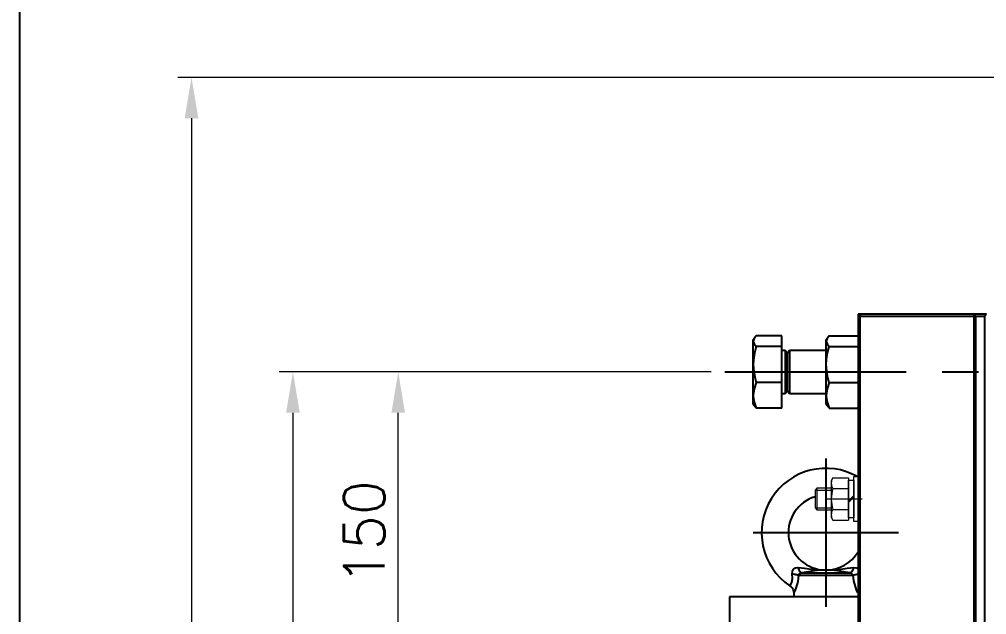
# Model space of a CAD drawing. Extents: x 4154 to 4364, y 2392 to 2546.
# Drawn here: x 4154.28 to 4189.86, y 2457.59 to 2479.51 of the extents above; entities that cross this region are included whole.
import ezdxf

# ---------------------------------------------------------------- set-up
doc = ezdxf.new("R2010")
doc.units = 0
doc.header["$LTSCALE"] = 1.5
doc.header["$MEASUREMENT"] = 0
doc.header["$PDSIZE"] = -1
doc.linetypes.add('CENTER', pattern=[10.16, 6.35, -1.27, 1.27, -1.27])
doc.layers.get('0').update_dxf_attribs({"color": 2})
for name, color, linetype in [('1', 7, 'Continuous'), ('D', 2, 'Continuous'), ('SL', 7, 'Continuous')]:
    doc.layers.add(name, color=color, linetype=linetype)
doc.styles.add('KWHS', font='ROMANS', dxfattribs={"bigfont": 'GHS'})
doc.styles.get("Standard").update_dxf_attribs({"font": 'romans.shx', "width": 0.9})
doc.dimstyles.get("Standard").update_dxf_attribs({"dimtxt": 0.18, "dimasz": 0.18, "dimexe": 0.18, "dimexo": 0.0625, "dimgap": 0.09, "dimtad": 0, "dimtih": 1, "dimtoh": 1, "dimdec": 4, "dimzin": 0, "dimdsep": 46, "dimtxsty": 'Standard', "dimcen": 0.09, "dimadec": 0, "dimazin": 0, "dimtfac": 1, "dimtdec": 4, "dimtofl": 0, "dimtmove": 0, "dimatfit": 0, "dimfxl": 1, "dimtolj": 1, "dimtzin": 0, "dimarcsym": 0})

# ---------------------------------------------------------------- blocks, each defined once
blk = doc.blocks.new('*D62')
at = {"layer": '1', "color": 1, "linetype": 'Continuous', "lineweight": 0}
for p, q in [((4179.73, 2466.529), (4167.719, 2466.529)), ((4168.219, 2456.202), (4168.219, 2465.029)), ((4170.84, 2454.702), (4167.719, 2454.702))]:
    blk.add_line(p, q, dxfattribs=at)
at = {"layer": '1', "color": 1, "linetype": 'Continuous'}
for points in [[(4167.969, 2465.029), (4168.469, 2465.029), (4168.219, 2466.529)], [(4167.969, 2456.202), (4168.469, 2456.202), (4168.219, 2454.702)]]:
    blk.add_solid(points, dxfattribs=at)
at = {"layer": 'Defpoints', "color": 0, "linetype": 'Continuous'}
for p in [(4168.219, 2466.529), (4180.23, 2466.529), (4171.34, 2454.702)]:
    blk.add_point(p, dxfattribs=at)
at = {"layer": '1', "color": 1, "linetype": 'Continuous', "insert": (4166.969, 2460.616), "char_height": 1.5, "attachment_point": 5, "rotation": 90, "style": 'KWHS'}
blk.add_mtext('\\A1;150', dxfattribs=at)
blk = doc.blocks.new('*D63')
at = {"layer": '1', "color": 1, "linetype": 'Continuous', "lineweight": 0}
for p, q in [((4179.73, 2466.529), (4163.846, 2466.529)), ((4164.346, 2465.029), (4164.346, 2412.051)), ((4175.171, 2410.551), (4163.846, 2410.551))]:
    blk.add_line(p, q, dxfattribs=at)
at = {"layer": '1', "color": 1, "linetype": 'Continuous'}
for points in [[(4164.096, 2465.029), (4164.596, 2465.029), (4164.346, 2466.529)], [(4164.096, 2412.051), (4164.596, 2412.051), (4164.346, 2410.551)]]:
    blk.add_solid(points, dxfattribs=at)
at = {"layer": 'Defpoints', "color": 0, "linetype": 'Continuous'}
for p in [(4180.23, 2466.529), (4164.346, 2410.551), (4175.671, 2410.551)]:
    blk.add_point(p, dxfattribs=at)
at = {"layer": '1', "color": 1, "linetype": 'Continuous', "insert": (4163.096, 2438.54), "char_height": 1.5, "attachment_point": 5, "rotation": 90, "style": 'KWHS'}
blk.add_mtext('\\A1;710', dxfattribs=at)
blk = doc.blocks.new('*D64')
at = {"layer": '1', "color": 1, "linetype": 'Continuous', "lineweight": 0}
for p, q in [((4198.823, 2477.369), (4160.116, 2477.369)), ((4160.616, 2475.869), (4160.616, 2412.051)), ((4175.171, 2410.551), (4160.116, 2410.551))]:
    blk.add_line(p, q, dxfattribs=at)
at = {"layer": '1', "color": 1, "linetype": 'Continuous'}
for points in [[(4160.366, 2475.869), (4160.866, 2475.869), (4160.616, 2477.369)], [(4160.366, 2412.051), (4160.866, 2412.051), (4160.616, 2410.551)]]:
    blk.add_solid(points, dxfattribs=at)
at = {"layer": 'Defpoints', "color": 0, "linetype": 'Continuous'}
for p in [(4199.323, 2477.369), (4160.616, 2410.551), (4175.671, 2410.551)]:
    blk.add_point(p, dxfattribs=at)
at = {"layer": '1', "color": 1, "linetype": 'Continuous', "insert": (4159.366, 2443.96), "char_height": 1.5, "attachment_point": 5, "rotation": 90, "style": 'KWHS'}
blk.add_mtext('\\A1;847.5', dxfattribs=at)

msp = doc.modelspace()

# ---------------------------------------------------------------- linework, layer by layer
at = {"color": 7, "linetype": 'Continuous'}
for p, q in [((4185.21074, 2468.65732), (4185.1319, 2468.65732)), ((4185.17132, 2468.6179), (4185.1319, 2468.65732)), ((4185.1319, 2468.65732), (4185.1319, 2468.57848)), ((4185.1319, 2468.57848), (4185.21074, 2468.65732)), ((4185.1319, 2468.57848), (4185.1319, 2451.81106)), ((4185.1319, 2468.57848), (4185.21074, 2468.57848)), ((4189.38933, 2468.65732), (4185.21074, 2468.65732)), ((4185.21074, 2468.65732), (4185.21074, 2468.57848)), ((4185.21074, 2468.57848), (4189.38933, 2468.57848)), ((4185.21074, 2451.81106), (4185.21074, 2468.57848)), ((4189.86238, 2468.65732), (4189.38933, 2468.65732)), ((4189.38933, 2468.65732), (4189.46817, 2468.57848)), ((4189.38933, 2468.65732), (4189.38933, 2468.57848)), ((4189.38933, 2468.57848), (4189.38933, 2451.81106)), ((4189.38933, 2468.57848), (4189.46817, 2468.57848)), ((4189.38933, 2468.57848), (4189.38933, 2450.78641)), ((4189.46817, 2451.81106), (4189.46817, 2468.57848)), ((4189.46817, 2468.57848), (4189.78354, 2468.57848)), ((4189.78354, 2468.57848), (4189.86238, 2468.65732)), ((4189.78354, 2468.57848), (4189.78354, 2451.81106)), ((4189.78354, 2468.57848), (4189.78354, 2450.78641)), ((4181.30609, 2467.76238), (4181.27656, 2467.71122)), ((4181.30555, 2467.76144), (4181.27656, 2467.66226)), ((4181.38218, 2467.85669), (4181.30555, 2467.76144)), ((4182.33303, 2467.85669), (4181.38218, 2467.85669)), ((4182.33303, 2467.46784), (4182.33303, 2467.85669)), ((4183.99458, 2467.76238), (4183.96505, 2467.71122)), ((4183.99404, 2467.76144), (4183.96505, 2467.66226)), ((4184.07067, 2467.85669), (4183.99404, 2467.76144)), ((4184.07067, 2467.85669), (4185.12088, 2467.85669)), ((4185.12088, 2467.85669), (4185.1319, 2467.843)), ((4181.27656, 2467.66226), (4181.27656, 2467.71122)), ((4181.27656, 2466.80379), (4181.27656, 2467.66226)), ((4181.27656, 2467.66226), (4181.27713, 2467.64843)), ((4181.27713, 2467.64843), (4181.30854, 2467.55799)), ((4181.30854, 2467.55799), (4181.38218, 2467.46784)), ((4181.38218, 2467.46784), (4181.31989, 2467.22001)), ((4182.33303, 2467.46784), (4181.38218, 2467.46784)), ((4182.33303, 2466.13975), (4182.33303, 2467.46784)), ((4183.96505, 2467.66226), (4183.96505, 2467.71122)), ((4183.96505, 2466.80379), (4183.96505, 2467.66226)), ((4183.96505, 2467.66226), (4183.96562, 2467.64843)), ((4183.96562, 2467.64843), (4183.99703, 2467.55799)), ((4183.99703, 2467.55799), (4184.07067, 2467.46784)), ((4184.00985, 2467.22723), (4184.07067, 2467.46784)), ((4184.07067, 2467.46784), (4185.12088, 2467.46784)), ((4185.1319, 2467.48132), (4185.12088, 2467.46784)), ((4185.1319, 2467.42425), (4185.12088, 2467.46784)), ((4181.31989, 2467.22001), (4181.28323, 2466.96498)), ((4182.45428, 2467.31702), (4182.33303, 2467.31702)), ((4182.45428, 2467.31702), (4182.45428, 2465.76183)), ((4182.53013, 2467.20869), (4182.45428, 2467.31702)), ((4182.60599, 2467.31702), (4182.53013, 2467.20869)), ((4182.53013, 2467.20869), (4182.53013, 2465.86719)), ((4182.60599, 2467.31702), (4182.60599, 2465.76183)), ((4183.96505, 2467.31702), (4182.60599, 2467.31702)), ((4183.97342, 2466.98451), (4184.00985, 2467.22723)), ((4181.28323, 2466.96498), (4181.27656, 2466.80379)), ((4181.27656, 2465.67013), (4181.27656, 2466.80379)), ((4181.27656, 2466.80379), (4181.29381, 2466.54362)), ((4183.96505, 2466.80379), (4183.97342, 2466.98451)), ((4183.96505, 2465.67013), (4183.96505, 2466.80379)), ((4183.98115, 2466.55249), (4183.96505, 2466.80379)), ((4181.29381, 2466.54362), (4181.34318, 2466.28345)), ((4184.02589, 2466.30755), (4183.98115, 2466.55249)), ((4184.07067, 2466.13975), (4184.02589, 2466.30755)), ((4181.38218, 2466.13975), (4181.30555, 2465.90967)), ((4181.34318, 2466.28345), (4181.38218, 2466.13975)), ((4182.33303, 2466.13975), (4181.38218, 2466.13975)), ((4182.33303, 2465.20052), (4182.33303, 2466.13975)), ((4184.07067, 2466.13975), (4183.99404, 2465.90967)), ((4184.07067, 2466.13975), (4185.12088, 2466.13975)), ((4185.12088, 2466.13975), (4185.1319, 2466.18103)), ((4185.12088, 2466.13975), (4185.1319, 2466.10667)), ((4181.30555, 2465.90967), (4181.27656, 2465.67013)), ((4181.27656, 2465.34598), (4181.27656, 2465.67013)), ((4181.27656, 2465.67013), (4181.27713, 2465.63673)), ((4181.27713, 2465.63673), (4181.30854, 2465.41828)), ((4182.33303, 2465.74019), (4182.45428, 2465.74019)), ((4182.45428, 2465.74019), (4182.53013, 2465.84852)), ((4182.45428, 2465.76183), (4182.45428, 2465.74019)), ((4182.53013, 2465.86719), (4182.53013, 2465.84852)), ((4182.53013, 2465.84852), (4182.60599, 2465.74019)), ((4182.60599, 2465.76183), (4182.60599, 2465.74019)), ((4182.60599, 2465.74019), (4183.96505, 2465.74019)), ((4183.99404, 2465.90967), (4183.96505, 2465.67013)), ((4183.96505, 2465.34598), (4183.96505, 2465.67013)), ((4183.96505, 2465.67013), (4183.96562, 2465.63673)), ((4183.96562, 2465.63673), (4183.99703, 2465.41828)), ((4181.27656, 2465.34598), (4181.30609, 2465.29483)), ((4181.38218, 2465.20052), (4181.30624, 2465.29491)), ((4181.30854, 2465.41828), (4181.38218, 2465.20052)), ((4183.96505, 2465.34598), (4183.99458, 2465.29483)), ((4184.07067, 2465.20052), (4183.99473, 2465.29491)), ((4183.99703, 2465.41828), (4184.07067, 2465.20052)), ((4185.1319, 2465.23309), (4185.12088, 2465.20052)), ((4182.33303, 2465.20052), (4181.38218, 2465.20052)), ((4184.07067, 2465.20052), (4185.12088, 2465.20052)), ((4185.12088, 2465.20052), (4185.1319, 2465.21421)), ((4182.716, 2459.1741), (4182.71992, 2459.19195)), ((4182.71992, 2459.19195), (4182.74275, 2459.24603)), ((4182.74275, 2459.24603), (4182.7589, 2459.26828)), ((4182.7589, 2459.26828), (4182.80409, 2459.30523)), ((4182.80409, 2459.30523), (4182.82845, 2459.31623)), ((4182.82845, 2459.31623), (4182.90624, 2459.32758)), ((4182.90624, 2459.32758), (4182.92561, 2459.32642)), ((4182.92561, 2459.32642), (4183.16633, 2459.30013)), ((4182.92561, 2459.32642), (4182.93969, 2459.28638)), ((4182.93969, 2459.28638), (4182.95533, 2459.24948)), ((4182.95533, 2459.24948), (4182.9722, 2459.21648)), ((4182.9722, 2459.21648), (4182.98996, 2459.18805)), ((4182.98996, 2459.18805), (4183.00825, 2459.16479)), ((4183.16633, 2459.30013), (4183.40203, 2459.27156)), ((4183.52608, 2459.20746), (4183.30683, 2459.17502)), ((4183.40203, 2459.27156), (4183.94748, 2459.23578)), ((4183.74259, 2459.22868), (4183.52608, 2459.20746)), ((4183.94814, 2459.23578), (4183.74259, 2459.22868)), ((4183.94748, 2459.23578), (4183.94928, 2459.23578)), ((4183.94928, 2459.23578), (4183.94814, 2459.23578)), ((4183.95042, 2459.23578), (4183.94928, 2459.23578)), ((4183.94928, 2459.23578), (4183.95108, 2459.23578)), ((4184.15705, 2459.22861), (4183.95042, 2459.23578)), ((4183.95108, 2459.23578), (4184.49653, 2459.27156)), ((4184.37247, 2459.20746), (4184.15705, 2459.22861)), ((4184.59733, 2459.17408), (4184.37247, 2459.20746)), ((4184.49653, 2459.27156), (4184.73105, 2459.29998)), ((4184.73105, 2459.29998), (4184.97295, 2459.32642)), ((4184.8903, 2459.16479), (4184.90859, 2459.18805)), ((4184.90859, 2459.18805), (4184.92636, 2459.21648)), ((4184.92636, 2459.21648), (4184.94323, 2459.24948)), ((4184.94323, 2459.24948), (4184.95887, 2459.28638)), ((4184.95887, 2459.28638), (4184.97295, 2459.32642)), ((4184.97295, 2459.32642), (4185.04714, 2459.32281)), ((4185.04714, 2459.32281), (4185.07508, 2459.31436)), ((4185.07508, 2459.31436), (4185.12444, 2459.2839)), ((4185.12444, 2459.2839), (4185.1319, 2459.27604)), ((4182.69259, 2458.79043), (4182.72022, 2458.92352)), ((4182.71477, 2459.0953), (4182.716, 2459.1741)), ((4182.71477, 2459.0953), (4182.74986, 2459.09125)), ((4182.72022, 2458.92352), (4182.71477, 2459.0953)), ((4182.74986, 2459.09125), (4182.78405, 2459.08671)), ((4182.78405, 2459.08671), (4182.81691, 2459.08173)), ((4182.81691, 2459.08173), (4182.84802, 2459.07637)), ((4182.84802, 2459.07637), (4182.87696, 2459.07071)), ((4182.87696, 2459.07071), (4182.90338, 2459.06482)), ((4182.90338, 2459.06482), (4182.92694, 2459.05878)), ((4182.94733, 2459.05265), (4182.914, 2458.81023)), ((4182.92694, 2459.05878), (4182.94733, 2459.05265)), ((4182.96415, 2459.07969), (4182.94733, 2459.05265)), ((4182.94733, 2459.05265), (4184.95123, 2459.05265)), ((4182.99052, 2459.10294), (4182.96415, 2459.07969)), ((4183.02365, 2459.12054), (4182.99052, 2459.10294)), ((4183.00825, 2459.16479), (4183.0267, 2459.14715)), ((4183.06254, 2459.1301), (4183.02365, 2459.12054)), ((4183.0267, 2459.14715), (4183.04492, 2459.13551)), ((4183.04492, 2459.13551), (4183.06254, 2459.1301)), ((4183.30683, 2459.17502), (4183.06254, 2459.1301)), ((4183.06254, 2459.1301), (4184.83602, 2459.1301)), ((4184.83602, 2459.1301), (4184.59733, 2459.17408)), ((4184.83602, 2459.1301), (4184.85364, 2459.13551)), ((4184.87704, 2459.1197), (4184.83602, 2459.1301)), ((4184.85364, 2459.13551), (4184.87186, 2459.14715)), ((4184.87186, 2459.14715), (4184.8903, 2459.16479)), ((4184.90961, 2459.10184), (4184.87704, 2459.1197)), ((4184.93516, 2459.07882), (4184.90961, 2459.10184)), ((4184.95123, 2459.05265), (4184.93516, 2459.07882)), ((4184.95123, 2459.05265), (4184.97162, 2459.05878)), ((4184.97885, 2458.83886), (4184.95123, 2459.05265)), ((4184.97162, 2459.05878), (4184.99517, 2459.06482)), ((4185.03318, 2458.62902), (4184.97885, 2458.83886)), ((4184.99517, 2459.06482), (4185.02159, 2459.07071)), ((4185.02159, 2459.07071), (4185.05054, 2459.07637)), ((4185.05054, 2459.07637), (4185.08164, 2459.08173)), ((4185.08164, 2459.08173), (4185.1145, 2459.08671)), ((4185.1145, 2459.08671), (4185.1319, 2459.08909)), ((4182.62631, 2458.65195), (4182.65, 2458.63751)), ((4182.63117, 2458.65992), (4182.63135, 2458.66022)), ((4182.63135, 2458.66022), (4182.65691, 2458.70574)), ((4182.65, 2458.63751), (4182.7071, 2458.5771)), ((4182.65691, 2458.70574), (4182.69259, 2458.79043)), ((4182.7071, 2458.5771), (4182.7426, 2458.51355)), ((4182.7426, 2458.51355), (4182.76123, 2458.45123)), ((4182.80624, 2458.47598), (4182.7717, 2458.40257)), ((4182.85875, 2458.60941), (4182.80624, 2458.47598)), ((4182.914, 2458.81023), (4182.85875, 2458.60941)), ((4185.09155, 2458.47772), (4185.03318, 2458.62902)), ((4185.12733, 2458.40161), (4185.09155, 2458.47772)), ((4185.1319, 2458.25026), (4180.40142, 2458.25026)), ((4180.40142, 2458.25026), (4180.40142, 2457.13399)), ((4182.76123, 2458.45123), (4182.76618, 2458.39917)), ((4182.76666, 2458.39955), (4182.76666, 2458.25026)), ((4182.7717, 2458.40257), (4182.7702, 2458.39955)), ((4185.12942, 2458.39744), (4185.12733, 2458.40161)), ((4185.12836, 2458.39955), (4185.12942, 2458.39744))]:
    msp.add_line(p, q, dxfattribs=at)
at = {"color": 7, "linetype": 'Continuous', "lineweight": 15}
for p, q in [((4184.20628, 2462.62514), (4184.14638, 2462.52145)), ((4184.14638, 2462.52145), (4184.14638, 2461.18115)), ((4184.20628, 2462.62514), (4184.77711, 2462.62514)), ((4184.77711, 2462.62514), (4184.77711, 2461.07746)), ((4184.77711, 2461.1575), (4184.77711, 2462.54511)), ((4184.77711, 2462.54511), (4184.97422, 2462.54511)), ((4184.97422, 2461.02347), (4184.97422, 2462.67914)), ((4184.97422, 2462.67914), (4185.1319, 2462.67914)), ((4184.97422, 2462.54511), (4184.97422, 2461.1575)), ((4185.1319, 2462.67914), (4185.1319, 2461.02347)), ((4183.61694, 2462.24551), (4183.55293, 2462.1815)), ((4183.55293, 2462.1815), (4184.14638, 2462.1815)), ((4183.55293, 2462.1815), (4183.55293, 2461.52111)), ((4184.14638, 2462.24551), (4183.61694, 2462.24551)), ((4183.61694, 2462.24551), (4183.61694, 2461.45709)), ((4184.20628, 2462.23825), (4184.77711, 2462.23825)), ((4184.9348, 2461.8513), (4183.9887, 2461.8513)), ((4185.1319, 2461.8513), (4184.61943, 2461.8513)), ((4184.77711, 2461.7856), (4184.97422, 2461.9827)), ((4184.77711, 2461.7199), (4184.97422, 2461.917)), ((4185.28958, 2461.8513), (4184.81653, 2461.8513)), ((4183.55293, 2461.52111), (4184.14638, 2461.52111)), ((4183.55293, 2461.52111), (4183.61694, 2461.45709)), ((4183.61694, 2461.45709), (4184.14638, 2461.45709)), ((4184.20628, 2461.46436), (4184.77711, 2461.46436)), ((4184.14638, 2461.18115), (4184.20628, 2461.07746)), ((4184.20628, 2461.07746), (4184.77711, 2461.07746)), ((4184.97422, 2461.1575), (4184.77711, 2461.1575)), ((4185.1319, 2461.02347), (4184.97422, 2461.02347))]:
    msp.add_line(p, q, dxfattribs=at)
at = {"color": 7, "linetype": 'Continuous'}
for radius, start, end in [(2.36524, 60, 236.032627), (1.37972, 106.694434, 263.791773), (1.37972, 269.968688, 328.997281)]:
    msp.add_arc((4183.94928, 2460.6155), radius, start, end, dxfattribs=at)
at = {"color": 7, "linetype": 'Continuous', "lineweight": 15}
for centre, radius, start, end in [((4184.48871, 2462.43169), 0.34232, 145.591013, 214.408987), ((4185.48665, 2461.84194), 1.3403, 162.801404, 179.599806), ((4185.48665, 2461.86066), 1.3403, 180.400194, 197.198596), ((4184.48871, 2461.27091), 0.34232, 145.591013, 214.408987)]:
    msp.add_arc(centre, radius, start, end, dxfattribs=at)
at = {"layer": 'D', "linetype": 'ByBlock'}
msp.add_line((4154.28392, 2540.90909), (4154.28392, 2392.40909), dxfattribs=at)
at = {"layer": 'SL', "color": 1, "linetype": 'CENTER', "ltscale": 0.7}
for p, q in [((4180.23026, 2466.5286), (4229.83082, 2466.5286)), ((4183.94928, 2463.34674), (4183.94928, 2457.88426)), ((4181.27816, 2460.6155), (4186.6204, 2460.6155))]:
    msp.add_line(p, q, dxfattribs=at)
msp.add_point((4183.94928, 2460.6155), dxfattribs=at)

# ---------------------------------------------------------------- dimensions: what is measured, and where the dimension line sits
at = {"layer": '1', "color": 7, "linetype": 'Continuous'}
for base, p1, p2, text, picture, middle in [((4160.61586, 2410.55124), (4199.32334, 2477.36929), (4175.67094, 2410.55124), '847.5', '*D64', (4159.36586, 2443.96027)), ((4164.34571, 2410.55124), (4180.23026, 2466.5286), (4175.67094, 2410.55124), '710', '*D63', (4163.09571, 2438.53992)), ((4168.21856, 2466.5286), (4171.33991, 2454.7024), (4180.23026, 2466.5286), '150', '*D62', (4166.96856, 2460.6155))]:
    dim = msp.add_linear_dim(base=base, p1=p1, p2=p2, angle=90, text=text, dimstyle='Standard', override={"dimtxt": 1.5, "dimasz": 1.5, "dimexe": 0.5, "dimexo": 0.5, "dimgap": 0.5, "dimtad": 3, "dimtih": 0, "dimtoh": 0, "dimzin": 12, "dimdsep": 0, "dimtxsty": 'KWHS', "dimcen": 0, "dimdle": 10, "dimclrd": 1, "dimclre": 1, "dimclrt": 1, "dimadec": 2, "dimazin": 3, "dimtfac": 0.6, "dimtofl": 1, "dimtmove": 1, "dimatfit": 3, "dimtvp": 1, "dimlwd": 0, "dimlwe": 0}, dxfattribs=at)
    dim.commit()
    dim.dimension.update_dxf_attribs({"geometry": picture, "text_midpoint": middle})

doc.saveas('drawing.dxf')
